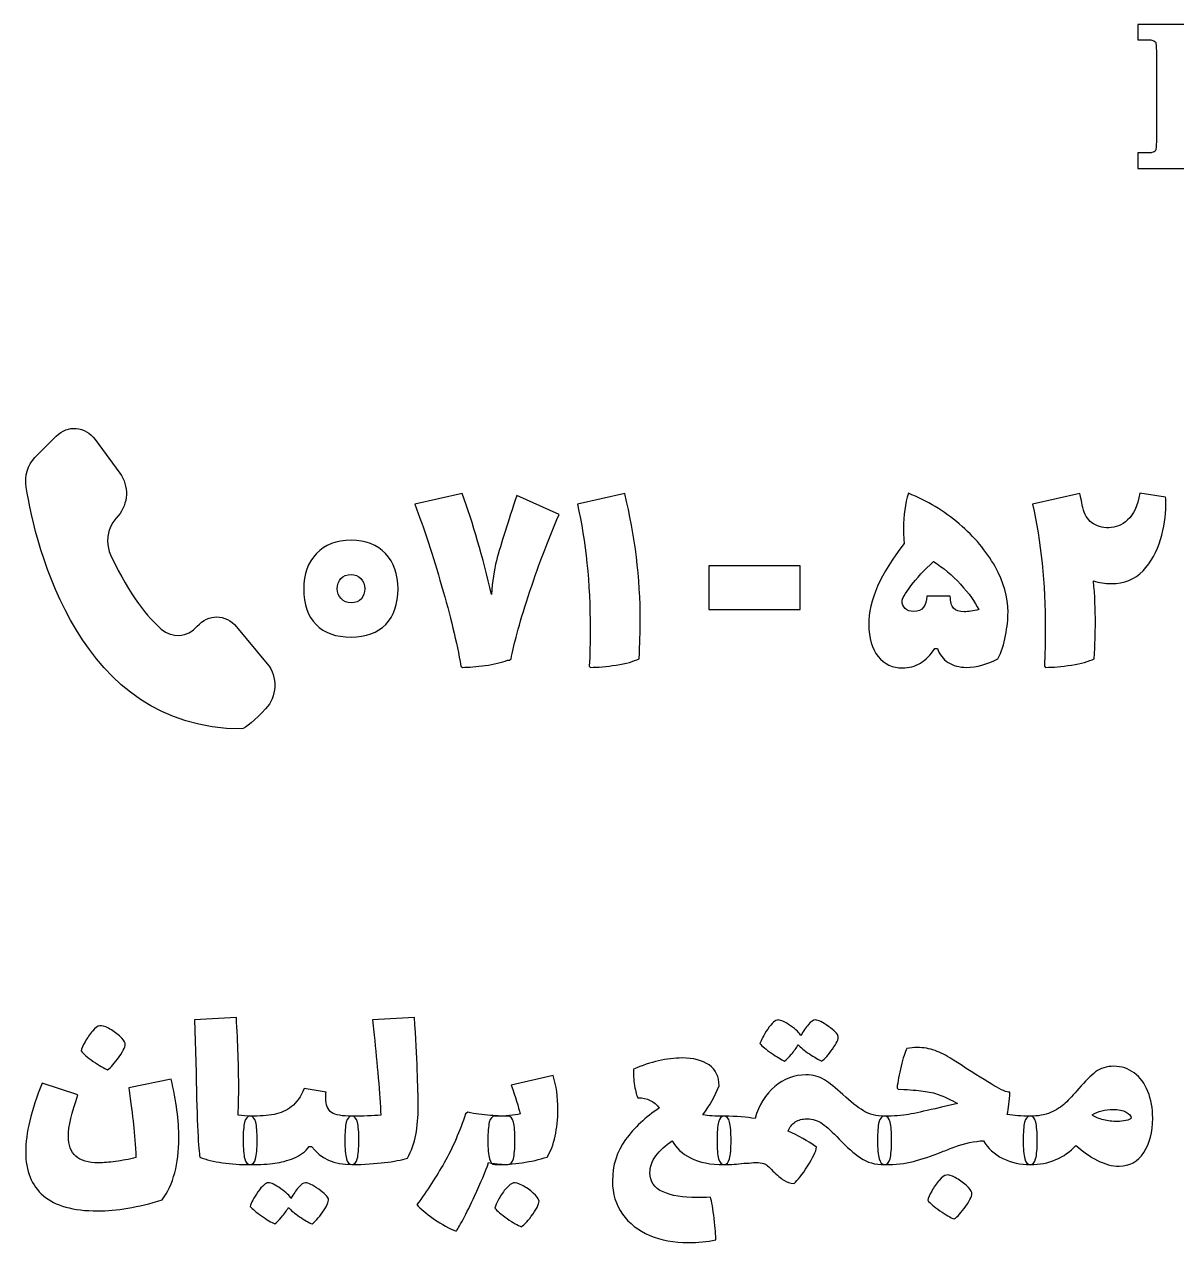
# Model space of a CAD drawing. Header units: millimetres. Extents: x -28.3 to 31.7, y -30.6 to 29.7.
# Drawn here: x -28.29 to -11.67, y -28.65 to -11.07 of the extents above; entities that cross this region are included whole.
import ezdxf

# ---------------------------------------------------------------- set-up
doc = ezdxf.new("R2010")
doc.units = ezdxf.units.MM
doc.header["$MEASUREMENT"] = 0
doc.layers.add('Layer 1', color=7, linetype='Continuous')

msp = doc.modelspace()

# ---------------------------------------------------------------- linework, layer by layer
at = {"layer": 'Layer 1', "color": 250}
for points, knots in [([(-10.2319, -11.3753), (-10.2747, -11.407), (-10.33, -11.4502), (-10.3974, -11.5044), (-10.3974, -11.5044), (-10.8884, -11.8986), (-10.8884, -11.8986), (-10.8884, -11.8986), (-10.2706, -12.6724), (-10.2706, -12.6724), (-10.2257, -12.7283), (-10.1841, -12.7751), (-10.146, -12.8122), (-10.1099, -12.8477), (-10.0774, -12.8742), (-10.0482, -12.8919), (-10.0304, -12.9031), (-10.0119, -12.9116), (-9.9932, -12.9169), (-9.9749, -12.9219), (-9.9555, -12.9247), (-9.9355, -12.9247), (-9.9355, -12.9247), (-9.8503, -12.9247), (-9.8503, -12.9247), (-9.8503, -12.9247), (-9.8503, -13.1477), (-9.8503, -13.1477), (-9.8503, -13.1477), (-11.0128, -13.1477), (-11.0128, -13.1477), (-11.0128, -13.1477), (-11.0128, -12.9328), (-11.0128, -12.9328), (-11.0128, -12.9328), (-10.9354, -12.9254), (-10.9354, -12.9254), (-10.9096, -12.9229), (-10.8882, -12.9195), (-10.8716, -12.9154), (-10.8716, -12.9154), (-10.8697, -12.915), (-10.8697, -12.915), (-10.8697, -12.915), (-10.885, -12.8867), (-10.885, -12.8867), (-10.9037, -12.8538), (-10.9339, -12.8112), (-10.9751, -12.7587), (-10.9751, -12.7587), (-11.3312, -12.313), (-11.3312, -12.313), (-11.3312, -12.313), (-11.3312, -12.7359), (-11.3312, -12.7359), (-11.3312, -12.7856), (-11.3299, -12.8236), (-11.3276, -12.8496), (-11.3257, -12.8694), (-11.324, -12.8812), (-11.3227, -12.8844), (-11.3227, -12.8844), (-11.3154, -12.8938), (-11.3154, -12.8938), (-11.3098, -12.8989), (-11.3025, -12.9042), (-11.2934, -12.9091), (-11.2857, -12.9134), (-11.274, -12.9168), (-11.2585, -12.9195), (-11.2381, -12.9229), (-11.2121, -12.9247), (-11.1808, -12.9247), (-11.1808, -12.9247), (-11.0956, -12.9247), (-11.0956, -12.9247), (-11.0956, -12.9247), (-11.0956, -13.1477), (-11.0956, -13.1477), (-11.0956, -13.1477), (-12.2284, -13.1477), (-12.2284, -13.1477), (-12.2284, -13.1477), (-12.2284, -12.9247), (-12.2284, -12.9247), (-12.2284, -12.9247), (-12.0802, -12.9247), (-12.0802, -12.9247), (-12.0575, -12.9247), (-12.0383, -12.923), (-12.0229, -12.9196), (-12.0092, -12.9166), (-11.9977, -12.9122), (-11.9886, -12.907), (-11.9886, -12.907), (-11.9785, -12.8992), (-11.9785, -12.8992), (-11.975, -12.8949), (-11.9717, -12.8891), (-11.9689, -12.8824), (-11.9689, -12.8824), (-11.9675, -12.8794), (-11.9675, -12.8794), (-11.966, -12.876), (-11.9643, -12.8644), (-11.9626, -12.8444), (-11.9605, -12.82), (-11.9592, -12.7836), (-11.9592, -12.7359), (-11.9592, -12.7359), (-11.9592, -11.4817), (-11.9592, -11.4817), (-11.9592, -11.4353), (-11.9605, -11.398), (-11.963, -11.3704), (-11.9647, -11.3492), (-11.9665, -11.3368), (-11.9679, -11.3337), (-11.9679, -11.3337), (-11.9737, -11.3255), (-11.9737, -11.3255), (-11.9794, -11.3197), (-11.9869, -11.3142), (-11.9958, -11.3089), (-12.0042, -11.304), (-12.0142, -11.3002), (-12.0265, -11.2976), (-12.0405, -11.2945), (-12.0587, -11.2929), (-12.0802, -11.2929), (-12.0802, -11.2929), (-12.2284, -11.2929), (-12.2284, -11.2929), (-12.2284, -11.2929), (-12.2284, -11.07), (-12.2284, -11.07), (-12.2284, -11.07), (-11.1094, -11.07), (-11.1094, -11.07), (-11.1094, -11.07), (-11.1094, -11.2929), (-11.1094, -11.2929), (-11.1094, -11.2929), (-11.1947, -11.2929), (-11.1947, -11.2929), (-11.222, -11.2929), (-11.2451, -11.2948), (-11.2633, -11.2981), (-11.2784, -11.301), (-11.2906, -11.3049), (-11.2996, -11.3096), (-11.2996, -11.3096), (-11.3099, -11.3182), (-11.3099, -11.3182), (-11.3143, -11.3233), (-11.3185, -11.3297), (-11.3218, -11.3372), (-11.3218, -11.3372), (-11.3276, -11.3724), (-11.3276, -11.3724), (-11.3299, -11.3977), (-11.3312, -11.4342), (-11.3312, -11.4817), (-11.3312, -11.4817), (-11.3312, -11.8971), (-11.3312, -11.8971), (-11.3312, -11.8971), (-10.7629, -11.4369), (-10.7629, -11.4369), (-10.7184, -11.4014), (-10.6858, -11.3704), (-10.665, -11.3437), (-10.6526, -11.3272), (-10.6462, -11.3166), (-10.6462, -11.3123), (-10.6462, -11.3123), (-10.6581, -11.3042), (-10.6581, -11.3042), (-10.6581, -11.3042), (-10.6863, -11.2994), (-10.6863, -11.2994), (-10.7115, -11.2966), (-10.7426, -11.2942), (-10.7791, -11.2925), (-10.7791, -11.2925), (-10.8609, -11.2887), (-10.8609, -11.2887), (-10.8609, -11.2887), (-10.8609, -11.07), (-10.8609, -11.07), (-10.8609, -11.07), (-9.9462, -11.07), (-9.9462, -11.07), (-9.9462, -11.07), (-9.9462, -11.2865), (-9.9462, -11.2865), (-9.9462, -11.2865), (-10.0255, -11.2925), (-10.0255, -11.2925), (-10.0544, -11.2947), (-10.0798, -11.2982), (-10.1015, -11.3031), (-10.1208, -11.3075), (-10.137, -11.313), (-10.1497, -11.3194), (-10.164, -11.3267), (-10.1916, -11.3455), (-10.2319, -11.3753)], [0, 0, 0, 0, 0.0144928, 0.0144928, 0.0144928, 0.0289855, 0.0289855, 0.0289855, 0.0434783, 0.0434783, 0.0434783, 0.057971, 0.057971, 0.057971, 0.0724638, 0.0724638, 0.0724638, 0.0869565, 0.0869565, 0.0869565, 0.1014493, 0.1014493, 0.1014493, 0.115942, 0.115942, 0.115942, 0.1304348, 0.1304348, 0.1304348, 0.1449275, 0.1449275, 0.1449275, 0.1594203, 0.1594203, 0.1594203, 0.173913, 0.173913, 0.173913, 0.1884058, 0.1884058, 0.1884058, 0.2028986, 0.2028986, 0.2028986, 0.2173913, 0.2173913, 0.2173913, 0.2318841, 0.2318841, 0.2318841, 0.2463768, 0.2463768, 0.2463768, 0.2608696, 0.2608696, 0.2608696, 0.2753623, 0.2753623, 0.2753623, 0.2898551, 0.2898551, 0.2898551, 0.3043478, 0.3043478, 0.3043478, 0.3188406, 0.3188406, 0.3188406, 0.3333333, 0.3333333, 0.3333333, 0.3478261, 0.3478261, 0.3478261, 0.3623188, 0.3623188, 0.3623188, 0.3768116, 0.3768116, 0.3768116, 0.3913043, 0.3913043, 0.3913043, 0.4057971, 0.4057971, 0.4057971, 0.4202899, 0.4202899, 0.4202899, 0.4347826, 0.4347826, 0.4347826, 0.4492754, 0.4492754, 0.4492754, 0.4637681, 0.4637681, 0.4637681, 0.4782609, 0.4782609, 0.4782609, 0.4927536, 0.4927536, 0.4927536, 0.5072464, 0.5072464, 0.5072464, 0.5217391, 0.5217391, 0.5217391, 0.5362319, 0.5362319, 0.5362319, 0.5507246, 0.5507246, 0.5507246, 0.5652174, 0.5652174, 0.5652174, 0.5797101, 0.5797101, 0.5797101, 0.5942029, 0.5942029, 0.5942029, 0.6086957, 0.6086957, 0.6086957, 0.6231884, 0.6231884, 0.6231884, 0.6376812, 0.6376812, 0.6376812, 0.6521739, 0.6521739, 0.6521739, 0.6666667, 0.6666667, 0.6666667, 0.6811594, 0.6811594, 0.6811594, 0.6956522, 0.6956522, 0.6956522, 0.7101449, 0.7101449, 0.7101449, 0.7246377, 0.7246377, 0.7246377, 0.7391304, 0.7391304, 0.7391304, 0.7536232, 0.7536232, 0.7536232, 0.7681159, 0.7681159, 0.7681159, 0.7826087, 0.7826087, 0.7826087, 0.7971014, 0.7971014, 0.7971014, 0.8115942, 0.8115942, 0.8115942, 0.826087, 0.826087, 0.826087, 0.8405797, 0.8405797, 0.8405797, 0.8550725, 0.8550725, 0.8550725, 0.8695652, 0.8695652, 0.8695652, 0.884058, 0.884058, 0.884058, 0.8985507, 0.8985507, 0.8985507, 0.9130435, 0.9130435, 0.9130435, 0.9275362, 0.9275362, 0.9275362, 0.942029, 0.942029, 0.942029, 0.9565217, 0.9565217, 0.9565217, 0.9710145, 0.9710145, 0.9710145, 0.9855072, 0.9855072, 0.9855072, 1, 1, 1, 1]), ([(-26.9712, -18.1984), (-26.9712, -18.1984), (-26.9365, -18.1596), (-26.9365, -18.1596), (-26.7891, -17.993), (-26.7785, -17.7248), (-26.9118, -17.5431), (-26.9118, -17.5431), (-27.2674, -17.0599), (-27.2674, -17.0599), (-27.4108, -16.865), (-27.6651, -16.8441), (-27.8314, -17.0122), (-27.8314, -17.0122), (-28.1369, -17.3208), (-28.1369, -17.3208), (-28.2424, -17.4273), (-28.2902, -17.5885), (-28.2643, -17.7463), (-28.1259, -18.5975), (-27.5077, -21.2339), (-25.1579, -21.2339), (-25.105, -21.2339), (-24.9537, -21.0933), (-24.8109, -20.947), (-24.6434, -20.7761), (-24.6321, -20.4802), (-24.7864, -20.294), (-24.7864, -20.294), (-25.2304, -19.7598), (-25.2304, -19.7598), (-25.3837, -19.5751), (-25.6381, -19.5718), (-25.7958, -19.7529), (-25.7958, -19.7529), (-25.7958, -19.7529), (-25.7958, -19.7529), (-25.936, -19.9136), (-26.1573, -19.9322), (-26.315, -19.7941), (-26.505, -19.6289), (-26.7628, -19.3194), (-27.0386, -18.7454), (-27.1247, -18.5667), (-27.0978, -18.3419), (-26.9712, -18.1984)], [0, 0, 0, 0, 0.0666667, 0.0666667, 0.0666667, 0.1333333, 0.1333333, 0.1333333, 0.2, 0.2, 0.2, 0.2666667, 0.2666667, 0.2666667, 0.3333333, 0.3333333, 0.3333333, 0.4, 0.4, 0.4, 0.4666667, 0.4666667, 0.4666667, 0.5333333, 0.5333333, 0.5333333, 0.6, 0.6, 0.6, 0.6666667, 0.6666667, 0.6666667, 0.7333333, 0.7333333, 0.7333333, 0.8, 0.8, 0.8, 0.8666667, 0.8666667, 0.8666667, 0.9333333, 0.9333333, 0.9333333, 1, 1, 1, 1]), ([(-20.5766, -18.1431), (-20.7412, -18.522), (-20.8896, -18.9157), (-21.0217, -19.324), (-21.1539, -19.7324), (-21.2362, -20.032), (-21.2685, -20.2229), (-21.2685, -20.2229), (-21.2906, -20.245), (-21.2906, -20.245), (-21.2906, -20.245), (-21.3214, -20.245), (-21.3214, -20.245), (-21.4066, -20.2772), (-21.513, -20.3022), (-21.6409, -20.3199), (-21.7686, -20.3375), (-21.8781, -20.3463), (-21.9691, -20.3463), (-21.9691, -20.3463), (-21.9912, -20.3287), (-21.9912, -20.3287), (-22.0528, -19.9879), (-22.1461, -19.6016), (-22.271, -19.1698), (-22.3958, -18.738), (-22.5243, -18.3457), (-22.6566, -17.9933), (-22.6566, -17.9933), (-21.9735, -17.8391), (-21.9735, -17.8391), (-21.8178, -18.2679), (-21.6768, -18.7541), (-21.5505, -19.2976), (-21.5387, -19.1037), (-21.5153, -18.9406), (-21.48, -18.8085), (-21.4124, -18.5587), (-21.314, -18.2445), (-21.1848, -17.8654), (-21.1848, -17.8654), (-20.5766, -18.1431), (-20.5766, -18.1431)], [0, 0, 0, 0, 0.0714286, 0.0714286, 0.0714286, 0.1428571, 0.1428571, 0.1428571, 0.2142857, 0.2142857, 0.2142857, 0.2857143, 0.2857143, 0.2857143, 0.3571429, 0.3571429, 0.3571429, 0.4285714, 0.4285714, 0.4285714, 0.5, 0.5, 0.5, 0.5714286, 0.5714286, 0.5714286, 0.6428571, 0.6428571, 0.6428571, 0.7142857, 0.7142857, 0.7142857, 0.7857143, 0.7857143, 0.7857143, 0.8571429, 0.8571429, 0.8571429, 0.9285714, 0.9285714, 0.9285714, 1, 1, 1, 1]), ([(-20.1405, -20.3287), (-20.1316, -20.1641), (-20.1272, -19.9865), (-20.1272, -19.7954), (-20.1272, -19.1286), (-20.1889, -18.5279), (-20.3123, -17.9933), (-20.3123, -17.9933), (-19.6293, -17.8391), (-19.6293, -17.8391), (-19.4795, -18.4471), (-19.4046, -19.0597), (-19.4046, -19.6765), (-19.4046, -19.8234), (-19.4105, -20.0055), (-19.4222, -20.2229), (-19.4986, -20.2611), (-19.608, -20.2912), (-19.7505, -20.3133), (-19.8929, -20.3353), (-20.017, -20.3463), (-20.1228, -20.3463), (-20.1228, -20.3463), (-20.1405, -20.3287), (-20.1405, -20.3287)], [0, 0, 0, 0, 0.125, 0.125, 0.125, 0.25, 0.25, 0.25, 0.375, 0.375, 0.375, 0.5, 0.5, 0.5, 0.625, 0.625, 0.625, 0.75, 0.75, 0.75, 0.875, 0.875, 0.875, 1, 1, 1, 1]), ([(-15.5357, -17.8347), (-15.2654, -17.9433), (-15.0208, -18.0909), (-14.802, -18.2775), (-14.5832, -18.464), (-14.4113, -18.6689), (-14.2865, -18.8922), (-14.1616, -19.1154), (-14.0992, -19.3343), (-14.0992, -19.5488), (-14.0992, -19.6516), (-14.1109, -19.7647), (-14.1345, -19.888), (-14.158, -20.0114), (-14.1947, -20.123), (-14.2446, -20.2229), (-14.4003, -20.3052), (-14.5516, -20.3463), (-14.6985, -20.3463), (-14.8013, -20.3463), (-14.8894, -20.3228), (-14.9628, -20.2758), (-15.0363, -20.2288), (-15.0877, -20.1612), (-15.117, -20.0731), (-15.117, -20.0731), (-15.1568, -20.0731), (-15.1568, -20.0731), (-15.2184, -20.1701), (-15.2875, -20.2413), (-15.3638, -20.2868), (-15.4402, -20.3323), (-15.5269, -20.3552), (-15.6238, -20.3552), (-15.7648, -20.3552), (-15.8809, -20.3001), (-15.972, -20.1899), (-16.063, -20.0797), (-16.1085, -19.9262), (-16.1085, -19.7294), (-16.1085, -19.3827), (-15.9382, -18.9935), (-15.5973, -18.5617), (-15.6033, -18.5118), (-15.6062, -18.4383), (-15.6062, -18.3413), (-15.6062, -18.1533), (-15.5827, -17.9845), (-15.5357, -17.8347)], [0, 0, 0, 0, 0.0625, 0.0625, 0.0625, 0.125, 0.125, 0.125, 0.1875, 0.1875, 0.1875, 0.25, 0.25, 0.25, 0.3125, 0.3125, 0.3125, 0.375, 0.375, 0.375, 0.4375, 0.4375, 0.4375, 0.5, 0.5, 0.5, 0.5625, 0.5625, 0.5625, 0.625, 0.625, 0.625, 0.6875, 0.6875, 0.6875, 0.75, 0.75, 0.75, 0.8125, 0.8125, 0.8125, 0.875, 0.875, 0.875, 0.9375, 0.9375, 0.9375, 1, 1, 1, 1]), ([(-11.8254, -17.8919), (-11.8225, -17.9125), (-11.821, -17.9507), (-11.821, -18.0065), (-11.821, -18.1621), (-11.8467, -18.3274), (-11.8982, -18.5022), (-11.9496, -18.677), (-12.034, -18.8268), (-12.1515, -18.9516), (-12.269, -19.0766), (-12.4218, -19.139), (-12.6099, -19.139), (-12.7009, -19.139), (-12.786, -19.1257), (-12.8653, -19.0993), (-12.8478, -19.3137), (-12.839, -19.5164), (-12.839, -19.7074), (-12.839, -19.8396), (-12.8448, -20.0114), (-12.8566, -20.2229), (-12.9329, -20.2611), (-13.0424, -20.2912), (-13.1849, -20.3133), (-13.3273, -20.3353), (-13.4514, -20.3463), (-13.5572, -20.3463), (-13.5572, -20.3463), (-13.5749, -20.3287), (-13.5749, -20.3287), (-13.566, -20.1641), (-13.5616, -19.9865), (-13.5616, -19.7954), (-13.5616, -19.1286), (-13.6233, -18.5279), (-13.7466, -17.9933), (-13.7466, -17.9933), (-13.0637, -17.8391), (-13.0637, -17.8391), (-13.0608, -17.8596), (-13.0534, -17.8934), (-13.0416, -17.9403), (-13.0299, -17.9874), (-13.0226, -18.0212), (-13.0196, -18.0417), (-12.999, -18.1387), (-12.9557, -18.2114), (-12.8897, -18.2599), (-12.8235, -18.3083), (-12.742, -18.3326), (-12.645, -18.3326), (-12.5481, -18.3326), (-12.4578, -18.2951), (-12.3741, -18.2202), (-12.2903, -18.1452), (-12.2308, -18.0167), (-12.1956, -17.8347), (-12.1956, -17.8347), (-11.8254, -17.8919), (-11.8254, -17.8919)], [0, 0, 0, 0, 0.05, 0.05, 0.05, 0.1, 0.1, 0.1, 0.15, 0.15, 0.15, 0.2, 0.2, 0.2, 0.25, 0.25, 0.25, 0.3, 0.3, 0.3, 0.35, 0.35, 0.35, 0.4, 0.4, 0.4, 0.45, 0.45, 0.45, 0.5, 0.5, 0.5, 0.55, 0.55, 0.55, 0.6, 0.6, 0.6, 0.65, 0.65, 0.65, 0.7, 0.7, 0.7, 0.75, 0.75, 0.75, 0.8, 0.8, 0.8, 0.85, 0.85, 0.85, 0.9, 0.9, 0.9, 0.95, 0.95, 0.95, 1, 1, 1, 1]), ([(-23.5774, -19.9101), (-23.7948, -19.9101), (-23.963, -19.8498), (-24.082, -19.7294), (-24.201, -19.6089), (-24.2605, -19.4371), (-24.2605, -19.2139), (-24.2605, -19.0023), (-24.1995, -18.8327), (-24.0775, -18.7049), (-23.9557, -18.5771), (-23.7889, -18.5132), (-23.5774, -18.5132), (-23.366, -18.5132), (-23.1999, -18.5771), (-23.0795, -18.7049), (-22.9591, -18.8327), (-22.8989, -19.0023), (-22.8989, -19.2139), (-22.8989, -19.4342), (-22.9583, -19.6053), (-23.0773, -19.7272), (-23.1963, -19.8491), (-23.363, -19.9101), (-23.5774, -19.9101)], [0, 0, 0, 0, 0.125, 0.125, 0.125, 0.25, 0.25, 0.25, 0.375, 0.375, 0.375, 0.5, 0.5, 0.5, 0.625, 0.625, 0.625, 0.75, 0.75, 0.75, 0.875, 0.875, 0.875, 1, 1, 1, 1]), ([(-18.4175, -18.8834), (-18.4175, -18.8834), (-17.0956, -18.8834), (-17.0956, -18.8834), (-17.0956, -18.8834), (-17.0956, -19.5135), (-17.0956, -19.5135), (-17.0956, -19.5135), (-18.4175, -19.5135), (-18.4175, -19.5135), (-18.4175, -19.5135), (-18.4175, -18.8834), (-18.4175, -18.8834)], [0, 0, 0, 0, 0.25, 0.25, 0.25, 0.5, 0.5, 0.5, 0.75, 0.75, 0.75, 1, 1, 1, 1]), ([(-14.7337, -19.5444), (-14.672, -19.5444), (-14.6016, -19.534), (-14.5222, -19.5135), (-14.5751, -19.4019), (-14.6625, -19.28), (-14.7844, -19.1478), (-14.9063, -19.0155), (-15.0363, -18.9068), (-15.1744, -18.8217), (-15.3066, -18.9421), (-15.4153, -19.0589), (-15.5005, -19.172), (-15.5856, -19.2851), (-15.6282, -19.3593), (-15.6282, -19.3945), (-15.6282, -19.4327), (-15.6136, -19.4665), (-15.5842, -19.4958), (-15.5548, -19.5252), (-15.5136, -19.54), (-15.4608, -19.54), (-15.3962, -19.54), (-15.3484, -19.5201), (-15.3175, -19.4804), (-15.2868, -19.4407), (-15.2713, -19.3871), (-15.2713, -19.3196), (-15.2713, -19.3196), (-14.932, -19.3196), (-14.932, -19.3196), (-14.932, -19.4019), (-14.9159, -19.4599), (-14.8835, -19.4937), (-14.8512, -19.5275), (-14.8013, -19.5444), (-14.7337, -19.5444)], [0, 0, 0, 0, 0.0833333, 0.0833333, 0.0833333, 0.1666667, 0.1666667, 0.1666667, 0.25, 0.25, 0.25, 0.3333333, 0.3333333, 0.3333333, 0.4166667, 0.4166667, 0.4166667, 0.5, 0.5, 0.5, 0.5833333, 0.5833333, 0.5833333, 0.6666667, 0.6666667, 0.6666667, 0.75, 0.75, 0.75, 0.8333333, 0.8333333, 0.8333333, 0.9166667, 0.9166667, 0.9166667, 1, 1, 1, 1]), ([(-23.5774, -19.4165), (-23.5099, -19.4165), (-23.4599, -19.3967), (-23.4276, -19.357), (-23.3953, -19.3174), (-23.3792, -19.2696), (-23.3792, -19.2139), (-23.3792, -19.1551), (-23.3983, -19.1059), (-23.4365, -19.0662), (-23.4747, -19.0266), (-23.5216, -19.0067), (-23.5774, -19.0067), (-23.6391, -19.0067), (-23.6876, -19.0259), (-23.7228, -19.0641), (-23.7581, -19.1022), (-23.7758, -19.1521), (-23.7758, -19.2139), (-23.7758, -19.2667), (-23.7574, -19.3137), (-23.7207, -19.3549), (-23.684, -19.396), (-23.6362, -19.4165), (-23.5774, -19.4165)], [0, 0, 0, 0, 0.125, 0.125, 0.125, 0.25, 0.25, 0.25, 0.375, 0.375, 0.375, 0.5, 0.5, 0.5, 0.625, 0.625, 0.625, 0.75, 0.75, 0.75, 0.875, 0.875, 0.875, 1, 1, 1, 1]), ([(-25.0329, -26.8226), (-24.9929, -26.8226), (-24.966, -26.8513), (-24.9522, -26.9089), (-24.9385, -26.9664), (-24.9316, -27.054), (-24.9316, -27.1715), (-24.9316, -27.2916), (-24.9391, -27.3798), (-24.9541, -27.4361), (-24.9691, -27.4924), (-24.9954, -27.5205), (-25.0329, -27.5205), (-25.1705, -27.5205), (-25.3037, -27.5117), (-25.4325, -27.4942), (-25.5614, -27.4767), (-25.6696, -27.4492), (-25.7571, -27.4117), (-25.7796, -27.3216), (-25.7984, -26.9151), (-25.8134, -26.1922), (-25.8134, -26.1922), (-25.8359, -25.4304), (-25.8359, -25.4304), (-25.8359, -25.4304), (-25.2318, -25.3966), (-25.2318, -25.3966), (-25.2093, -25.7694), (-25.198, -26.1121), (-25.198, -26.4248), (-25.198, -26.5199), (-25.2005, -26.6474), (-25.2055, -26.8075), (-25.143, -26.8176), (-25.0854, -26.8226), (-25.0329, -26.8226)], [0, 0, 0, 0, 0.0833333, 0.0833333, 0.0833333, 0.1666667, 0.1666667, 0.1666667, 0.25, 0.25, 0.25, 0.3333333, 0.3333333, 0.3333333, 0.4166667, 0.4166667, 0.4166667, 0.5, 0.5, 0.5, 0.5833333, 0.5833333, 0.5833333, 0.6666667, 0.6666667, 0.6666667, 0.75, 0.75, 0.75, 0.8333333, 0.8333333, 0.8333333, 0.9166667, 0.9166667, 0.9166667, 1, 1, 1, 1]), ([(-22.6614, -25.3966), (-22.6263, -25.982), (-22.6088, -26.411), (-22.6088, -26.6837), (-22.6088, -26.8313), (-22.6201, -26.9664), (-22.6426, -27.089), (-22.6651, -27.2116), (-22.7051, -27.3241), (-22.7627, -27.4267), (-22.9353, -27.4817), (-23.203, -27.513), (-23.5657, -27.5205), (-23.6032, -27.5205), (-23.6295, -27.4924), (-23.6445, -27.4361), (-23.6595, -27.3798), (-23.667, -27.2916), (-23.667, -27.1715), (-23.667, -27.054), (-23.6601, -26.9664), (-23.6464, -26.9089), (-23.6326, -26.8513), (-23.6057, -26.8226), (-23.5657, -26.8226), (-23.4006, -26.8226), (-23.2618, -26.8176), (-23.1492, -26.8075), (-23.1542, -26.6574), (-23.1661, -26.4786), (-23.1848, -26.271), (-23.2036, -26.0633), (-23.223, -25.8569), (-23.243, -25.6518), (-23.243, -25.6518), (-23.2655, -25.4304), (-23.2655, -25.4304), (-23.2655, -25.4304), (-22.6614, -25.3966), (-22.6614, -25.3966)], [0, 0, 0, 0, 0.0769231, 0.0769231, 0.0769231, 0.1538462, 0.1538462, 0.1538462, 0.2307692, 0.2307692, 0.2307692, 0.3076923, 0.3076923, 0.3076923, 0.3846154, 0.3846154, 0.3846154, 0.4615385, 0.4615385, 0.4615385, 0.5384615, 0.5384615, 0.5384615, 0.6153846, 0.6153846, 0.6153846, 0.6923077, 0.6923077, 0.6923077, 0.7692308, 0.7692308, 0.7692308, 0.8461538, 0.8461538, 0.8461538, 0.9230769, 0.9230769, 0.9230769, 1, 1, 1, 1]), ([(-17.3216, -26.027), (-17.3716, -26.0045), (-17.4354, -25.9664), (-17.513, -25.9126), (-17.5905, -25.8588), (-17.6455, -25.8132), (-17.6781, -25.7756), (-17.6631, -25.7231), (-17.6255, -25.6531), (-17.5655, -25.5655), (-17.5055, -25.4779), (-17.4554, -25.4342), (-17.4154, -25.4342), (-17.3754, -25.4342), (-17.3153, -25.4623), (-17.2353, -25.5186), (-17.1552, -25.5749), (-17.1065, -25.6218), (-17.0889, -25.6593), (-17.0539, -25.5968), (-17.0176, -25.5436), (-16.9801, -25.4998), (-16.9426, -25.4561), (-16.9088, -25.4342), (-16.8788, -25.4342), (-16.8388, -25.4342), (-16.7756, -25.4648), (-16.6893, -25.5261), (-16.603, -25.5874), (-16.5561, -25.6355), (-16.5486, -25.6706), (-16.5436, -25.7081), (-16.5711, -25.7694), (-16.6311, -25.8544), (-16.6912, -25.9395), (-16.7425, -25.997), (-16.785, -26.027), (-16.8325, -26.007), (-16.8926, -25.9726), (-16.9651, -25.9239), (-17.0377, -25.8751), (-17.0914, -25.8307), (-17.1265, -25.7906), (-17.1515, -25.8357), (-17.184, -25.882), (-17.224, -25.9295), (-17.2641, -25.977), (-17.2966, -26.0095), (-17.3216, -26.027)], [0, 0, 0, 0, 0.0625, 0.0625, 0.0625, 0.125, 0.125, 0.125, 0.1875, 0.1875, 0.1875, 0.25, 0.25, 0.25, 0.3125, 0.3125, 0.3125, 0.375, 0.375, 0.375, 0.4375, 0.4375, 0.4375, 0.5, 0.5, 0.5, 0.5625, 0.5625, 0.5625, 0.625, 0.625, 0.625, 0.6875, 0.6875, 0.6875, 0.75, 0.75, 0.75, 0.8125, 0.8125, 0.8125, 0.875, 0.875, 0.875, 0.9375, 0.9375, 0.9375, 1, 1, 1, 1]), ([(-27.0892, -26.1509), (-27.1417, -26.1309), (-27.2105, -26.0915), (-27.2956, -26.0327), (-27.3806, -25.9739), (-27.4394, -25.9232), (-27.4719, -25.8807), (-27.4644, -25.8482), (-27.4451, -25.8038), (-27.4138, -25.7475), (-27.3825, -25.6912), (-27.3469, -25.6399), (-27.3068, -25.5936), (-27.2668, -25.5474), (-27.2318, -25.5217), (-27.2018, -25.5167), (-27.1743, -25.5117), (-27.1324, -25.5242), (-27.0761, -25.5542), (-27.0198, -25.5843), (-26.9672, -25.6212), (-26.9185, -25.6649), (-26.8697, -25.7087), (-26.8428, -25.7431), (-26.8378, -25.7681), (-26.8278, -25.8057), (-26.8559, -25.8713), (-26.9222, -25.9651), (-26.9885, -26.0589), (-27.0442, -26.1209), (-27.0892, -26.1509)], [0, 0, 0, 0, 0.1, 0.1, 0.1, 0.2, 0.2, 0.2, 0.3, 0.3, 0.3, 0.4, 0.4, 0.4, 0.5, 0.5, 0.5, 0.6, 0.6, 0.6, 0.7, 0.7, 0.7, 0.8, 0.8, 0.8, 0.9, 0.9, 0.9, 1, 1, 1, 1]), ([(-13.7794, -26.8226), (-13.7393, -26.8226), (-13.7124, -26.8513), (-13.6987, -26.9089), (-13.6849, -26.9664), (-13.678, -27.054), (-13.678, -27.1715), (-13.678, -27.2916), (-13.6855, -27.3798), (-13.7006, -27.4361), (-13.7156, -27.4924), (-13.7418, -27.5205), (-13.7794, -27.5205), (-13.9194, -27.5205), (-14.0514, -27.4905), (-14.1752, -27.4304), (-14.2991, -27.3704), (-14.391, -27.2853), (-14.451, -27.1753), (-14.5836, -27.1828), (-14.7225, -27.2128), (-14.8676, -27.2653), (-14.9351, -27.2904), (-14.9976, -27.3141), (-15.0552, -27.3366), (-15.2078, -27.3967), (-15.3441, -27.4423), (-15.4642, -27.4736), (-15.5843, -27.5049), (-15.7231, -27.5205), (-15.8807, -27.5205), (-15.9182, -27.5205), (-15.9445, -27.4924), (-15.9595, -27.4361), (-15.9745, -27.3798), (-15.982, -27.2916), (-15.982, -27.1715), (-15.982, -27.054), (-15.9751, -26.9664), (-15.9614, -26.9089), (-15.9476, -26.8513), (-15.9207, -26.8226), (-15.8807, -26.8226), (-15.7456, -26.8226), (-15.6299, -26.8138), (-15.5336, -26.7963), (-15.4373, -26.7788), (-15.3103, -26.7513), (-15.1527, -26.7137), (-15.1527, -26.7137), (-15.0589, -26.6912), (-15.0589, -26.6912), (-15.0589, -26.6912), (-14.8263, -26.6387), (-14.8263, -26.6387), (-14.9213, -26.5862), (-15.0014, -26.5474), (-15.0664, -26.5224), (-15.1365, -26.4948), (-15.2115, -26.4755), (-15.2916, -26.4642), (-15.3716, -26.4529), (-15.4754, -26.4436), (-15.603, -26.4361), (-15.603, -26.4361), (-15.6856, -26.4323), (-15.6856, -26.4323), (-15.6856, -26.4323), (-15.7006, -26.4173), (-15.7006, -26.4173), (-15.6906, -26.3222), (-15.6712, -26.2165), (-15.6424, -26.1002), (-15.6137, -25.9839), (-15.5855, -25.8982), (-15.558, -25.8432), (-15.5055, -25.8357), (-15.4567, -25.8319), (-15.4117, -25.8319), (-15.3191, -25.8319), (-15.2328, -25.8463), (-15.1527, -25.8751), (-15.0727, -25.9038), (-14.9914, -25.9445), (-14.9088, -25.997), (-14.9088, -25.997), (-14.7775, -26.0833), (-14.7775, -26.0833), (-14.5674, -26.2184), (-14.4085, -26.3179), (-14.3009, -26.3816), (-14.1934, -26.4454), (-14.1171, -26.4773), (-14.072, -26.4773), (-14.0795, -26.6024), (-14.0921, -26.7087), (-14.1096, -26.7963), (-14.017, -26.8138), (-13.9069, -26.8226), (-13.7794, -26.8226)], [0, 0, 0, 0, 0.030303, 0.030303, 0.030303, 0.0606061, 0.0606061, 0.0606061, 0.0909091, 0.0909091, 0.0909091, 0.1212121, 0.1212121, 0.1212121, 0.1515152, 0.1515152, 0.1515152, 0.1818182, 0.1818182, 0.1818182, 0.2121212, 0.2121212, 0.2121212, 0.2424242, 0.2424242, 0.2424242, 0.2727273, 0.2727273, 0.2727273, 0.3030303, 0.3030303, 0.3030303, 0.3333333, 0.3333333, 0.3333333, 0.3636364, 0.3636364, 0.3636364, 0.3939394, 0.3939394, 0.3939394, 0.4242424, 0.4242424, 0.4242424, 0.4545455, 0.4545455, 0.4545455, 0.4848485, 0.4848485, 0.4848485, 0.5151515, 0.5151515, 0.5151515, 0.5454545, 0.5454545, 0.5454545, 0.5757576, 0.5757576, 0.5757576, 0.6060606, 0.6060606, 0.6060606, 0.6363636, 0.6363636, 0.6363636, 0.6666667, 0.6666667, 0.6666667, 0.6969697, 0.6969697, 0.6969697, 0.7272727, 0.7272727, 0.7272727, 0.7575758, 0.7575758, 0.7575758, 0.7878788, 0.7878788, 0.7878788, 0.8181818, 0.8181818, 0.8181818, 0.8484848, 0.8484848, 0.8484848, 0.8787879, 0.8787879, 0.8787879, 0.9090909, 0.9090909, 0.9090909, 0.9393939, 0.9393939, 0.9393939, 0.969697, 0.969697, 0.969697, 1, 1, 1, 1]), ([(-18.1959, -26.8226), (-18.1559, -26.8226), (-18.129, -26.8513), (-18.1153, -26.9089), (-18.1015, -26.9664), (-18.0946, -27.054), (-18.0946, -27.1715), (-18.0946, -27.2916), (-18.1021, -27.3798), (-18.1171, -27.4361), (-18.1322, -27.4924), (-18.1584, -27.5205), (-18.1959, -27.5205), (-18.3936, -27.5205), (-18.5543, -27.4886), (-18.6781, -27.4248), (-18.802, -27.361), (-18.8901, -27.2791), (-18.9427, -27.179), (-19.0427, -27.2416), (-19.1215, -27.3129), (-19.1791, -27.3929), (-19.2366, -27.473), (-19.2654, -27.5543), (-19.2654, -27.6368), (-19.2654, -27.7669), (-19.2022, -27.8595), (-19.0759, -27.9145), (-18.9496, -27.9695), (-18.7876, -27.9971), (-18.59, -27.9971), (-18.5424, -27.9971), (-18.4761, -27.9946), (-18.3911, -27.9895), (-18.3736, -28.0546), (-18.3561, -28.1578), (-18.3385, -28.2991), (-18.321, -28.4405), (-18.3135, -28.5424), (-18.316, -28.6049), (-18.4386, -28.6325), (-18.5712, -28.6462), (-18.7138, -28.6462), (-18.9189, -28.6462), (-19.104, -28.6112), (-19.2691, -28.5412), (-19.4342, -28.4711), (-19.5649, -28.3692), (-19.6613, -28.2353), (-19.7576, -28.1015), (-19.8057, -27.942), (-19.8057, -27.7569), (-19.8057, -27.5343), (-19.7426, -27.3354), (-19.6162, -27.1603), (-19.4899, -26.9852), (-19.3279, -26.8338), (-19.1303, -26.7062), (-19.2003, -26.6062), (-19.3029, -26.5561), (-19.438, -26.5561), (-19.4555, -26.5311), (-19.4718, -26.473), (-19.4868, -26.3816), (-19.5018, -26.2903), (-19.5068, -26.2109), (-19.5018, -26.1434), (-19.2541, -26.0358), (-19.0202, -25.982), (-18.8001, -25.982), (-18.6375, -25.982), (-18.508, -26.0158), (-18.4117, -26.0833), (-18.3154, -26.1509), (-18.2672, -26.2509), (-18.2672, -26.3835), (-18.3223, -26.5236), (-18.3998, -26.6637), (-18.4999, -26.8038), (-18.4248, -26.8163), (-18.3235, -26.8226), (-18.1959, -26.8226)], [0, 0, 0, 0, 0.037037, 0.037037, 0.037037, 0.0740741, 0.0740741, 0.0740741, 0.1111111, 0.1111111, 0.1111111, 0.1481481, 0.1481481, 0.1481481, 0.1851852, 0.1851852, 0.1851852, 0.2222222, 0.2222222, 0.2222222, 0.2592593, 0.2592593, 0.2592593, 0.2962963, 0.2962963, 0.2962963, 0.3333333, 0.3333333, 0.3333333, 0.3703704, 0.3703704, 0.3703704, 0.4074074, 0.4074074, 0.4074074, 0.4444444, 0.4444444, 0.4444444, 0.4814815, 0.4814815, 0.4814815, 0.5185185, 0.5185185, 0.5185185, 0.5555556, 0.5555556, 0.5555556, 0.5925926, 0.5925926, 0.5925926, 0.6296296, 0.6296296, 0.6296296, 0.6666667, 0.6666667, 0.6666667, 0.7037037, 0.7037037, 0.7037037, 0.7407407, 0.7407407, 0.7407407, 0.7777778, 0.7777778, 0.7777778, 0.8148148, 0.8148148, 0.8148148, 0.8518519, 0.8518519, 0.8518519, 0.8888889, 0.8888889, 0.8888889, 0.9259259, 0.9259259, 0.9259259, 0.962963, 0.962963, 0.962963, 1, 1, 1, 1]), ([(-12.5711, -26.1021), (-12.4611, -26.1021), (-12.3635, -26.134), (-12.2784, -26.1978), (-12.1934, -26.2616), (-12.1277, -26.3504), (-12.0814, -26.4642), (-12.0352, -26.578), (-12.012, -26.7075), (-12.012, -26.8526), (-12.012, -27.0502), (-12.0545, -27.2147), (-12.1396, -27.346), (-12.2247, -27.4773), (-12.3435, -27.543), (-12.4961, -27.543), (-12.5961, -27.543), (-12.7006, -27.5155), (-12.8094, -27.4605), (-12.9182, -27.4054), (-13.0214, -27.3329), (-13.119, -27.2428), (-13.2015, -27.3329), (-13.2985, -27.4017), (-13.4098, -27.4492), (-13.5211, -27.4967), (-13.6443, -27.5205), (-13.7794, -27.5205), (-13.8169, -27.5205), (-13.8432, -27.4924), (-13.8582, -27.4361), (-13.8732, -27.3798), (-13.8807, -27.2916), (-13.8807, -27.1715), (-13.8807, -27.054), (-13.8738, -26.9664), (-13.8601, -26.9089), (-13.8463, -26.8513), (-13.8194, -26.8226), (-13.7794, -26.8226), (-13.6668, -26.8226), (-13.5686, -26.8044), (-13.4848, -26.7681), (-13.401, -26.7319), (-13.331, -26.6875), (-13.2747, -26.6349), (-13.2184, -26.5824), (-13.1527, -26.5124), (-13.0777, -26.4248), (-12.9876, -26.3172), (-12.907, -26.2366), (-12.8357, -26.1828), (-12.7644, -26.129), (-12.6762, -26.1021), (-12.5711, -26.1021)], [0, 0, 0, 0, 0.0555556, 0.0555556, 0.0555556, 0.1111111, 0.1111111, 0.1111111, 0.1666667, 0.1666667, 0.1666667, 0.2222222, 0.2222222, 0.2222222, 0.2777778, 0.2777778, 0.2777778, 0.3333333, 0.3333333, 0.3333333, 0.3888889, 0.3888889, 0.3888889, 0.4444444, 0.4444444, 0.4444444, 0.5, 0.5, 0.5, 0.5555556, 0.5555556, 0.5555556, 0.6111111, 0.6111111, 0.6111111, 0.6666667, 0.6666667, 0.6666667, 0.7222222, 0.7222222, 0.7222222, 0.7777778, 0.7777778, 0.7777778, 0.8333333, 0.8333333, 0.8333333, 0.8888889, 0.8888889, 0.8888889, 0.9444444, 0.9444444, 0.9444444, 1, 1, 1, 1]), ([(-26.1736, -26.286), (-26.0986, -26.6012), (-26.061, -26.8863), (-26.061, -27.1415), (-26.061, -27.5092), (-26.1411, -27.8057), (-26.3012, -28.0308), (-26.6514, -28.1359), (-26.9616, -28.1884), (-27.2318, -28.1884), (-27.5845, -28.1884), (-27.8459, -28.1153), (-28.016, -27.9689), (-28.1861, -27.8226), (-28.2712, -27.6118), (-28.2712, -27.3366), (-28.2712, -27.069), (-28.1924, -26.7388), (-28.0348, -26.346), (-28.0348, -26.346), (-27.517, -26.5149), (-27.517, -26.5149), (-27.6095, -26.7725), (-27.6558, -26.9714), (-27.6558, -27.1115), (-27.6558, -27.2391), (-27.6202, -27.3348), (-27.5489, -27.3985), (-27.4776, -27.4623), (-27.3669, -27.4942), (-27.2168, -27.4942), (-27.1517, -27.4942), (-27.0711, -27.488), (-26.9747, -27.4755), (-26.8784, -27.463), (-26.7803, -27.4442), (-26.6802, -27.4192), (-26.6877, -27.2416), (-26.6996, -27.0827), (-26.7158, -26.9426), (-26.7321, -26.8025), (-26.754, -26.6262), (-26.7815, -26.4135), (-26.7815, -26.4135), (-26.1736, -26.286), (-26.1736, -26.286)], [0, 0, 0, 0, 0.0666667, 0.0666667, 0.0666667, 0.1333333, 0.1333333, 0.1333333, 0.2, 0.2, 0.2, 0.2666667, 0.2666667, 0.2666667, 0.3333333, 0.3333333, 0.3333333, 0.4, 0.4, 0.4, 0.4666667, 0.4666667, 0.4666667, 0.5333333, 0.5333333, 0.5333333, 0.6, 0.6, 0.6, 0.6666667, 0.6666667, 0.6666667, 0.7333333, 0.7333333, 0.7333333, 0.8, 0.8, 0.8, 0.8666667, 0.8666667, 0.8666667, 0.9333333, 0.9333333, 0.9333333, 1, 1, 1, 1]), ([(-20.6614, -26.2372), (-20.6163, -26.3798), (-20.5938, -26.5436), (-20.5938, -26.7287), (-20.5938, -26.8638), (-20.607, -26.9914), (-20.6332, -27.1115), (-20.6595, -27.2316), (-20.6976, -27.3316), (-20.7477, -27.4117), (-20.9753, -27.4842), (-21.2267, -27.5205), (-21.5019, -27.5205), (-21.5394, -27.5205), (-21.5657, -27.4924), (-21.5807, -27.4361), (-21.5957, -27.3798), (-21.6032, -27.2916), (-21.6032, -27.1715), (-21.6032, -27.054), (-21.5963, -26.9664), (-21.5826, -26.9089), (-21.5688, -26.8513), (-21.5419, -26.8226), (-21.5019, -26.8226), (-21.3443, -26.8226), (-21.223, -26.8113), (-21.1379, -26.7888), (-21.1629, -26.6837), (-21.2055, -26.5461), (-21.2655, -26.376), (-21.2655, -26.376), (-20.6614, -26.2372), (-20.6614, -26.2372)], [0, 0, 0, 0, 0.0909091, 0.0909091, 0.0909091, 0.1818182, 0.1818182, 0.1818182, 0.2727273, 0.2727273, 0.2727273, 0.3636364, 0.3636364, 0.3636364, 0.4545455, 0.4545455, 0.4545455, 0.5454545, 0.5454545, 0.5454545, 0.6363636, 0.6363636, 0.6363636, 0.7272727, 0.7272727, 0.7272727, 0.8181818, 0.8181818, 0.8181818, 0.9090909, 0.9090909, 0.9090909, 1, 1, 1, 1]), ([(-15.8807, -26.8226), (-15.8406, -26.8226), (-15.8138, -26.8513), (-15.8, -26.9089), (-15.7862, -26.9664), (-15.7794, -27.054), (-15.7794, -27.1715), (-15.7794, -27.2916), (-15.7869, -27.3798), (-15.8019, -27.4361), (-15.8169, -27.4924), (-15.8431, -27.5205), (-15.8807, -27.5205), (-16.0158, -27.5205), (-16.1308, -27.4886), (-16.2259, -27.4248), (-16.321, -27.361), (-16.4235, -27.2703), (-16.5336, -27.1528), (-16.6286, -27.0527), (-16.7093, -26.9789), (-16.7756, -26.9314), (-16.8419, -26.8838), (-16.9163, -26.8601), (-16.9989, -26.8601), (-17.0664, -26.8601), (-17.1233, -26.8751), (-17.1696, -26.9051), (-17.2159, -26.9351), (-17.249, -26.9789), (-17.2691, -27.0364), (-17.1265, -27.099), (-16.9901, -27.1765), (-16.86, -27.2691), (-16.8701, -27.3291), (-16.9138, -27.4204), (-16.9914, -27.543), (-17.0689, -27.6656), (-17.134, -27.7481), (-17.1865, -27.7907), (-17.2415, -27.7907), (-17.2909, -27.7757), (-17.3347, -27.7456), (-17.3785, -27.7156), (-17.4304, -27.6718), (-17.4904, -27.6143), (-17.5505, -27.5493), (-17.5955, -27.513), (-17.6255, -27.5055), (-17.6531, -27.4955), (-17.6893, -27.4905), (-17.7344, -27.4905), (-17.7519, -27.4905), (-17.7856, -27.493), (-17.8357, -27.498), (-17.8357, -27.498), (-17.9107, -27.5017), (-17.9107, -27.5017), (-18.0033, -27.5142), (-18.0983, -27.5205), (-18.1959, -27.5205), (-18.2334, -27.5205), (-18.2597, -27.4924), (-18.2747, -27.4361), (-18.2897, -27.3798), (-18.2972, -27.2916), (-18.2972, -27.1715), (-18.2972, -27.054), (-18.2903, -26.9664), (-18.2766, -26.9089), (-18.2628, -26.8513), (-18.2359, -26.8226), (-18.1959, -26.8226), (-18.0133, -26.8226), (-17.8644, -26.8338), (-17.7494, -26.8563), (-17.6918, -26.6612), (-17.5968, -26.5074), (-17.4642, -26.3948), (-17.3316, -26.2822), (-17.1815, -26.2259), (-17.0139, -26.2259), (-16.9138, -26.2259), (-16.8256, -26.2497), (-16.7493, -26.2972), (-16.6731, -26.3447), (-16.5836, -26.416), (-16.4811, -26.5111), (-16.371, -26.6137), (-16.2728, -26.6912), (-16.1865, -26.7438), (-16.1002, -26.7963), (-15.9982, -26.8226), (-15.8807, -26.8226)], [0, 0, 0, 0, 0.0322581, 0.0322581, 0.0322581, 0.0645161, 0.0645161, 0.0645161, 0.0967742, 0.0967742, 0.0967742, 0.1290323, 0.1290323, 0.1290323, 0.1612903, 0.1612903, 0.1612903, 0.1935484, 0.1935484, 0.1935484, 0.2258065, 0.2258065, 0.2258065, 0.2580645, 0.2580645, 0.2580645, 0.2903226, 0.2903226, 0.2903226, 0.3225806, 0.3225806, 0.3225806, 0.3548387, 0.3548387, 0.3548387, 0.3870968, 0.3870968, 0.3870968, 0.4193548, 0.4193548, 0.4193548, 0.4516129, 0.4516129, 0.4516129, 0.483871, 0.483871, 0.483871, 0.516129, 0.516129, 0.516129, 0.5483871, 0.5483871, 0.5483871, 0.5806452, 0.5806452, 0.5806452, 0.6129032, 0.6129032, 0.6129032, 0.6451613, 0.6451613, 0.6451613, 0.6774194, 0.6774194, 0.6774194, 0.7096774, 0.7096774, 0.7096774, 0.7419355, 0.7419355, 0.7419355, 0.7741935, 0.7741935, 0.7741935, 0.8064516, 0.8064516, 0.8064516, 0.8387097, 0.8387097, 0.8387097, 0.8709677, 0.8709677, 0.8709677, 0.9032258, 0.9032258, 0.9032258, 0.9354839, 0.9354839, 0.9354839, 0.9677419, 0.9677419, 0.9677419, 1, 1, 1, 1]), ([(-23.5657, -26.8226), (-23.5257, -26.8226), (-23.4988, -26.8513), (-23.485, -26.9089), (-23.4713, -26.9664), (-23.4644, -27.054), (-23.4644, -27.1715), (-23.4644, -27.2916), (-23.4719, -27.3798), (-23.4869, -27.4361), (-23.5019, -27.4924), (-23.5282, -27.5205), (-23.5657, -27.5205), (-23.8209, -27.5205), (-24.0147, -27.4329), (-24.1473, -27.2578), (-24.1473, -27.2578), (-24.1811, -27.2578), (-24.1811, -27.2578), (-24.2336, -27.3329), (-24.3074, -27.3892), (-24.4025, -27.4267), (-24.4951, -27.4642), (-24.5864, -27.4892), (-24.6764, -27.5017), (-24.7665, -27.5142), (-24.8853, -27.5205), (-25.0329, -27.5205), (-25.0704, -27.5205), (-25.0967, -27.4924), (-25.1117, -27.4361), (-25.1267, -27.3798), (-25.1342, -27.2916), (-25.1342, -27.1715), (-25.1342, -27.054), (-25.1273, -26.9664), (-25.1136, -26.9089), (-25.0998, -26.8513), (-25.0729, -26.8226), (-25.0329, -26.8226), (-24.8953, -26.8226), (-24.7802, -26.8138), (-24.6877, -26.7963), (-24.5951, -26.7788), (-24.5113, -26.7413), (-24.4363, -26.6837), (-24.3612, -26.6262), (-24.2999, -26.5399), (-24.2524, -26.4248), (-24.2524, -26.4248), (-23.9372, -26.4736), (-23.9372, -26.4736), (-23.9397, -26.4936), (-23.941, -26.5211), (-23.941, -26.5561), (-23.941, -26.6612), (-23.9134, -26.7319), (-23.8584, -26.7681), (-23.8034, -26.8044), (-23.7058, -26.8226), (-23.5657, -26.8226)], [0, 0, 0, 0, 0.05, 0.05, 0.05, 0.1, 0.1, 0.1, 0.15, 0.15, 0.15, 0.2, 0.2, 0.2, 0.25, 0.25, 0.25, 0.3, 0.3, 0.3, 0.35, 0.35, 0.35, 0.4, 0.4, 0.4, 0.45, 0.45, 0.45, 0.5, 0.5, 0.5, 0.55, 0.55, 0.55, 0.6, 0.6, 0.6, 0.65, 0.65, 0.65, 0.7, 0.7, 0.7, 0.75, 0.75, 0.75, 0.8, 0.8, 0.8, 0.85, 0.85, 0.85, 0.9, 0.9, 0.9, 0.95, 0.95, 0.95, 1, 1, 1, 1]), ([(-21.3143, -26.8226), (-21.2743, -26.8226), (-21.2474, -26.8513), (-21.2336, -26.9089), (-21.2199, -26.9664), (-21.213, -27.054), (-21.213, -27.1715), (-21.213, -27.2916), (-21.2205, -27.3798), (-21.2355, -27.4361), (-21.2505, -27.4924), (-21.2768, -27.5205), (-21.3143, -27.5205), (-21.3819, -27.5205), (-21.4744, -27.5105), (-21.592, -27.4905), (-21.6395, -27.6206), (-21.7071, -27.7819), (-21.7946, -27.9745), (-21.8522, -28.0996), (-21.9078, -28.2116), (-21.9616, -28.3104), (-22.0154, -28.4092), (-22.0485, -28.4661), (-22.061, -28.4811), (-22.1535, -28.4486), (-22.2636, -28.3873), (-22.3912, -28.2972), (-22.4962, -28.2247), (-22.575, -28.1584), (-22.6276, -28.0984), (-22.4775, -27.8932), (-22.3461, -27.6919), (-22.2336, -27.4942), (-22.1085, -27.2716), (-22.006, -27.0364), (-21.926, -26.7888), (-21.926, -26.7888), (-21.8922, -26.7663), (-21.8922, -26.7663), (-21.7871, -26.7888), (-21.6789, -26.8038), (-21.5676, -26.8113), (-21.4563, -26.8188), (-21.3719, -26.8226), (-21.3143, -26.8226)], [0, 0, 0, 0, 0.0666667, 0.0666667, 0.0666667, 0.1333333, 0.1333333, 0.1333333, 0.2, 0.2, 0.2, 0.2666667, 0.2666667, 0.2666667, 0.3333333, 0.3333333, 0.3333333, 0.4, 0.4, 0.4, 0.4666667, 0.4666667, 0.4666667, 0.5333333, 0.5333333, 0.5333333, 0.6, 0.6, 0.6, 0.6666667, 0.6666667, 0.6666667, 0.7333333, 0.7333333, 0.7333333, 0.8, 0.8, 0.8, 0.8666667, 0.8666667, 0.8666667, 0.9333333, 0.9333333, 0.9333333, 1, 1, 1, 1]), ([(-12.5261, -26.8976), (-12.4811, -26.8976), (-12.4385, -26.8932), (-12.3985, -26.8845), (-12.3585, -26.8757), (-12.3335, -26.8651), (-12.3235, -26.8526), (-12.326, -26.8176), (-12.3504, -26.7875), (-12.3966, -26.7625), (-12.4429, -26.7375), (-12.5061, -26.725), (-12.5861, -26.725), (-12.6987, -26.725), (-12.7988, -26.7513), (-12.8863, -26.8038), (-12.8413, -26.8363), (-12.7863, -26.8601), (-12.7212, -26.8751), (-12.6562, -26.8901), (-12.5911, -26.8976), (-12.5261, -26.8976)], [0, 0, 0, 0, 0.1428571, 0.1428571, 0.1428571, 0.2857143, 0.2857143, 0.2857143, 0.4285714, 0.4285714, 0.4285714, 0.5714286, 0.5714286, 0.5714286, 0.7142857, 0.7142857, 0.7142857, 0.8571429, 0.8571429, 0.8571429, 1, 1, 1, 1]), ([(-14.8751, -28.3048), (-14.9276, -28.2847), (-14.9964, -28.2453), (-15.0814, -28.1866), (-15.1665, -28.1278), (-15.2253, -28.0771), (-15.2578, -28.0346), (-15.2503, -28.0021), (-15.2309, -27.9577), (-15.1996, -27.9014), (-15.1684, -27.8451), (-15.1327, -27.7938), (-15.0927, -27.7475), (-15.0527, -27.7012), (-15.0176, -27.6756), (-14.9876, -27.6706), (-14.9601, -27.6656), (-14.9182, -27.6781), (-14.8619, -27.7081), (-14.8056, -27.7381), (-14.7531, -27.775), (-14.7043, -27.8188), (-14.6555, -27.8626), (-14.6286, -27.897), (-14.6236, -27.922), (-14.6136, -27.9595), (-14.6418, -28.0252), (-14.7081, -28.119), (-14.7744, -28.2128), (-14.83, -28.2747), (-14.8751, -28.3048)], [0, 0, 0, 0, 0.1, 0.1, 0.1, 0.2, 0.2, 0.2, 0.3, 0.3, 0.3, 0.4, 0.4, 0.4, 0.5, 0.5, 0.5, 0.6, 0.6, 0.6, 0.7, 0.7, 0.7, 0.8, 0.8, 0.8, 0.9, 0.9, 0.9, 1, 1, 1, 1]), ([(-23.9034, -28.0196), (-23.8984, -28.0571), (-23.9259, -28.1184), (-23.986, -28.2034), (-24.046, -28.2885), (-24.0973, -28.346), (-24.1398, -28.376), (-24.1874, -28.356), (-24.2474, -28.3216), (-24.3199, -28.2729), (-24.3925, -28.2241), (-24.4463, -28.1797), (-24.4813, -28.1396), (-24.5063, -28.1847), (-24.5388, -28.231), (-24.5789, -28.2785), (-24.6189, -28.326), (-24.6514, -28.3585), (-24.6764, -28.376), (-24.7265, -28.3535), (-24.7902, -28.3154), (-24.8678, -28.2616), (-24.9453, -28.2078), (-25.0004, -28.1622), (-25.0329, -28.1246), (-25.0179, -28.0721), (-24.9804, -28.0021), (-24.9203, -27.9145), (-24.8603, -27.8269), (-24.8103, -27.7832), (-24.7702, -27.7832), (-24.7302, -27.7832), (-24.6702, -27.8113), (-24.5901, -27.8676), (-24.5101, -27.9239), (-24.4613, -27.9708), (-24.4438, -28.0083), (-24.4088, -27.9458), (-24.3725, -27.8926), (-24.335, -27.8488), (-24.2974, -27.8051), (-24.2637, -27.7832), (-24.2336, -27.7832), (-24.1936, -27.7832), (-24.1304, -27.8138), (-24.0441, -27.8751), (-23.9578, -27.9364), (-23.9109, -27.9845), (-23.9034, -28.0196)], [0, 0, 0, 0, 0.0625, 0.0625, 0.0625, 0.125, 0.125, 0.125, 0.1875, 0.1875, 0.1875, 0.25, 0.25, 0.25, 0.3125, 0.3125, 0.3125, 0.375, 0.375, 0.375, 0.4375, 0.4375, 0.4375, 0.5, 0.5, 0.5, 0.5625, 0.5625, 0.5625, 0.625, 0.625, 0.625, 0.6875, 0.6875, 0.6875, 0.75, 0.75, 0.75, 0.8125, 0.8125, 0.8125, 0.875, 0.875, 0.875, 0.9375, 0.9375, 0.9375, 1, 1, 1, 1]), ([(-21.2317, -27.7832), (-21.2042, -27.7782), (-21.1623, -27.7907), (-21.106, -27.8207), (-21.0497, -27.8507), (-20.9972, -27.8876), (-20.9484, -27.9314), (-20.8996, -27.9752), (-20.8727, -28.0096), (-20.8677, -28.0346), (-20.8577, -28.0721), (-20.8859, -28.1378), (-20.9522, -28.2316), (-21.0185, -28.3254), (-21.0741, -28.3873), (-21.1192, -28.4173), (-21.1717, -28.3973), (-21.2405, -28.3579), (-21.3255, -28.2991), (-21.4106, -28.2403), (-21.4694, -28.1897), (-21.5019, -28.1472), (-21.4944, -28.1146), (-21.475, -28.0702), (-21.4437, -28.0139), (-21.4125, -27.9577), (-21.3768, -27.9064), (-21.3368, -27.8601), (-21.2968, -27.8138), (-21.2617, -27.7882), (-21.2317, -27.7832)], [0, 0, 0, 0, 0.1, 0.1, 0.1, 0.2, 0.2, 0.2, 0.3, 0.3, 0.3, 0.4, 0.4, 0.4, 0.5, 0.5, 0.5, 0.6, 0.6, 0.6, 0.7, 0.7, 0.7, 0.8, 0.8, 0.8, 0.9, 0.9, 0.9, 1, 1, 1, 1])]:
    msp.add_open_spline(points, degree=3, knots=knots, dxfattribs=at)

doc.saveas('drawing.dxf')
